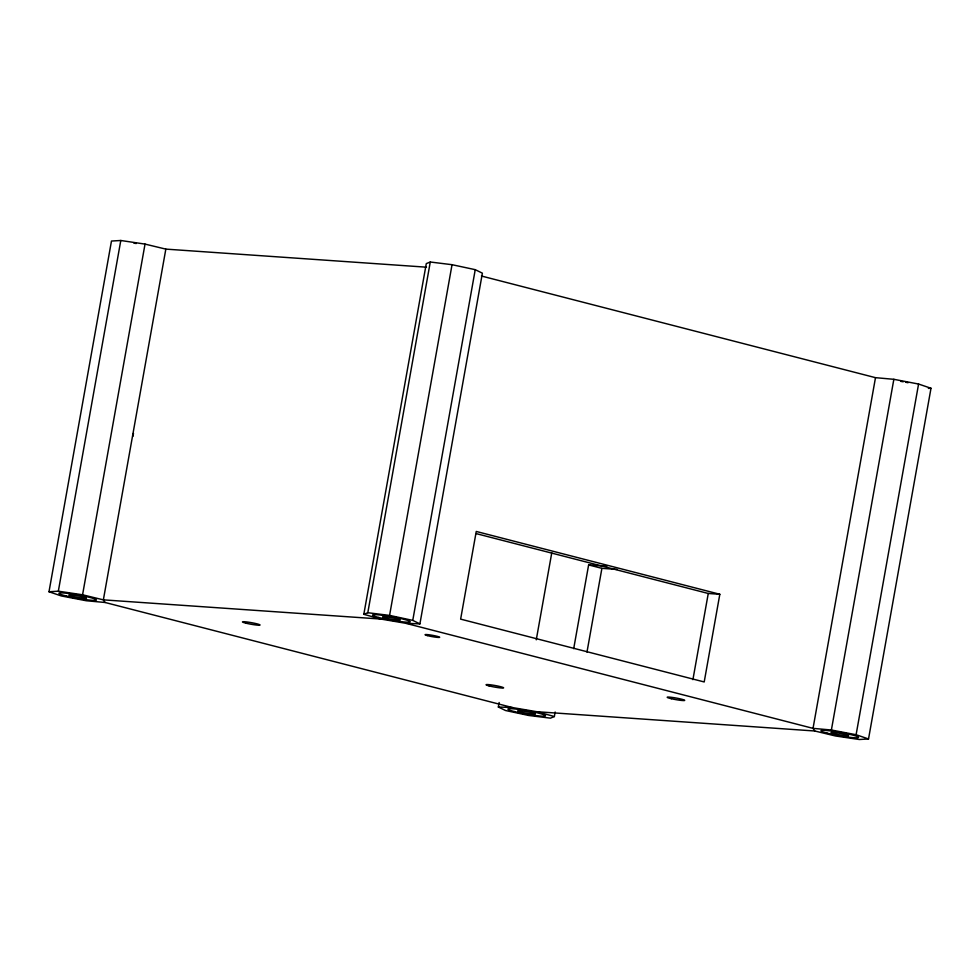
<?xml version="1.0" encoding="UTF-8"?>
<svg xmlns="http://www.w3.org/2000/svg" width="980" height="980" viewBox="0 0 980 980"><rect width="100%" height="100%" fill="white"/><g stroke="black" fill="none" stroke-linecap="round" stroke-linejoin="round"><path stroke-width="1.47" d="M555.158 712.019L554.349 716.539L537.457 711.823L512.503 707.572L105.093 602.48L86.228 600.74L61.25 595.938L49 591.749L111.475 241.043L120.797 240.492L145.028 244.094L165.828 249.116L426.471 267.185M49 591.749L58.334 591.197L120.797 240.492M481.425 276.017L875.495 377.668L893.846 379.309L918.579 384.038L931 388.264L868.525 738.957L856.104 734.731L831.383 730.014L813.033 728.361L405.622 623.268L380.779 619.042L103.365 599.858L82.565 594.787L145.028 244.094M165.828 249.153L103.365 599.858L105.093 602.48M132.949 436.345L133.476 433.332M380.657 619.017L363.825 614.313L426.288 263.608L430.281 262.015L452.037 264.698L475.239 269.671L482.38 273.175L419.906 623.88L405.622 623.268M363.825 614.313L367.806 612.721L430.281 262.015M367.806 612.721L389.575 615.403L452.037 264.698M419.906 623.88L412.764 620.377L475.239 269.671M554.349 716.539L550.466 718.156L528.722 715.473L505.496 710.5L498.355 707.009L499.151 702.501M536.268 639.817L551.777 552.769M573.704 648.65L588.625 564.921L606.865 566.183M586.983 652.08L601.904 568.339L617.118 569.392M692.909 679.667L708.258 593.476L719.822 594.272L704.204 681.958L460.637 619.127L476.255 531.454L719.822 594.272M875.495 377.668L813.033 728.361L814.76 730.994L835.377 735.956L859.301 739.508L868.525 738.957M831.383 730.014L893.846 379.309M856.104 734.731L918.579 384.038M928.366 388.411L931 388.264M498.355 707.009L512.503 707.572M814.76 730.994L536.734 711.701M58.334 591.197L82.565 594.787M389.575 615.403L412.764 620.377M476.513 533.696L708.258 593.476M588.625 564.921L601.904 568.339M900.767 381.367A19.073 1.727 10.1 0 1 903.217 381.796M905.667 382.249A19.073 1.727 10.1 0 1 908.044 382.727M133.905 243.163A19.073 1.727 10.1 0 1 136.269 243.518M427.268 635.579A7.448 0.674 10.1 0 0 439.481 637.417A7.448 0.674 10.1 0 0 430.33 634.967A7.448 0.674 10.1 0 0 427.268 635.579M245.686 623.109A8.943 0.809 10.1 0 0 259.957 625.13A8.943 0.809 10.1 0 0 248.173 622.141A8.943 0.809 10.1 0 0 245.686 623.109M671.325 698.703A8.943 0.809 10.1 0 0 684.726 700.394A8.943 0.809 10.1 0 0 671.717 697.356A8.943 0.809 10.1 0 0 671.325 698.703M489.057 685.89A8.943 0.809 10.1 0 0 503.475 687.972A8.943 0.809 10.1 0 0 491.972 685.008A8.943 0.809 10.1 0 0 489.057 685.89M827.034 733.114A19.073 1.727 10.1 0 0 858.1 737.695A19.073 1.727 10.1 0 0 834.188 731.411A19.073 1.727 10.1 0 0 827.034 733.114M66.101 595.963A19.073 1.727 10.1 0 0 96.273 600.152A19.073 1.727 10.1 0 0 70.646 593.758A19.073 1.727 10.1 0 0 66.101 595.963M514.255 711.541A19.073 1.727 10.1 0 0 545.149 716.037A19.073 1.727 10.1 0 0 520.87 709.728A19.073 1.727 10.1 0 0 514.255 711.541M378.77 617.486A19.073 1.727 10.1 0 0 409.787 622.043A19.073 1.727 10.1 0 0 385.777 615.746A19.073 1.727 10.1 0 0 378.77 617.486M835.07 733.934A8.943 0.809 10.1 0 0 848.57 735.662A8.943 0.809 10.1 0 0 835.683 732.624A8.943 0.809 10.1 0 0 835.07 733.934M521.581 712.215A8.943 0.809 10.1 0 0 535.35 714.028A8.943 0.809 10.1 0 0 522.769 711.002A8.943 0.809 10.1 0 0 521.581 712.215M71.467 596.11A8.943 0.809 10.1 0 0 86.179 598.339A8.943 0.809 10.1 0 0 75.362 595.423A8.943 0.809 10.1 0 0 71.467 596.11M385.949 618.098A8.943 0.809 10.1 0 0 400.146 620.083A8.943 0.809 10.1 0 0 388.239 617.094A8.943 0.809 10.1 0 0 385.949 618.098"/></g></svg>
